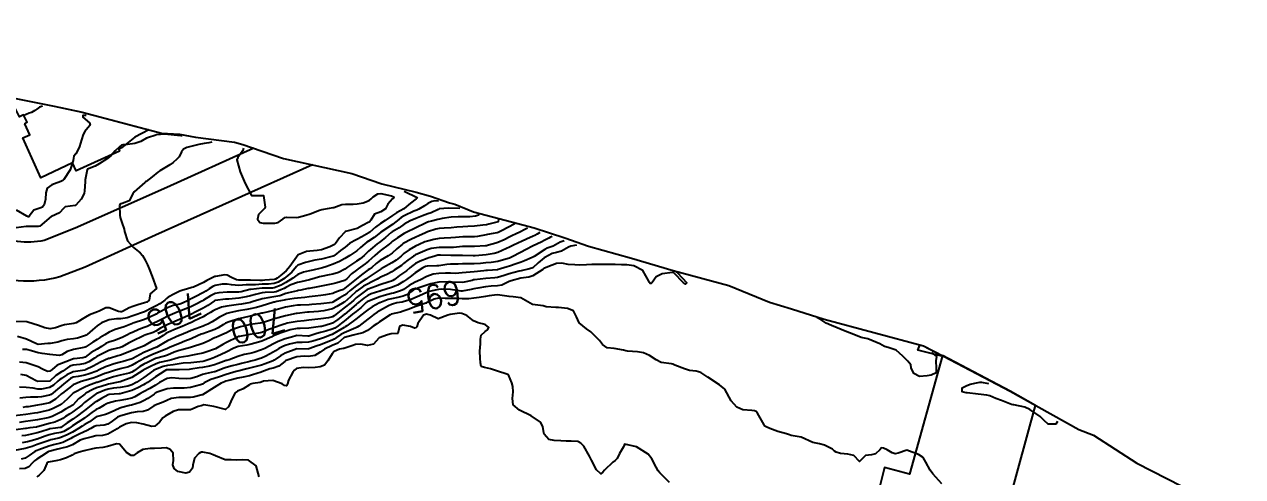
# Model space of a CAD drawing. Header units: metres. Extents: x 292545 to 299085, y 7450245 to 7463078.
# Drawn here: x 297695.1 to 297902.4, y 7452385 to 7452461.9 of the extents above; entities that cross this region are included whole.
import ezdxf
from ezdxf.enums import TextEntityAlignment as Align

# ---------------------------------------------------------------- set-up
doc = ezdxf.new("R2010")
doc.units = ezdxf.units.M
for name, color, linetype in [('Area', 45, 'Continuous'), ('Cotas', 45, 'Continuous'), ('Curvas de Nivel 1m', 11, 'Continuous'), ('Curvas de Nivel 5m', 15, 'Continuous'), ('Edificações', 30, 'Continuous'), ('Vias Primárias', 230, 'Continuous')]:
    doc.layers.add(name, color=color, linetype=linetype)
doc.styles.add('Style-STANDARD', font='STANDARD.shx')

msp = doc.modelspace()

# ---------------------------------------------------------------- linework, layer by layer
at = {"layer": 'Area'}
msp.add_polyline3d([(297684.18, 7452451.2, 717.3), (297700.11, 7452447.97, 717.06), (297704.92, 7452446.96, 718.63), (297718.61, 7452443.36, 708.35), (297719.45, 7452443.32, 708.3), (297721.49, 7452443.26, 709.17), (297724.21, 7452442.73, 707.75), (297730.84, 7452441.86, 707.18), (297732.22, 7452441.46, 707.08), (297733.72, 7452440.97, 706.98), (297739.17, 7452439.12, 714.2), (297750.81, 7452436.54, 706.57), (297755.92, 7452434.8, 707.63), (297761.74, 7452433.36, 704.63), (297764.16, 7452432.66, 707.99), (297767.41, 7452431.56, 702.63), (297768.34, 7452431.34, 702.95), (297771.52, 7452430.03, 705.36), (297777.95, 7452428.31, 699.51), (297781.84, 7452427.31, 703.49), (297787.06, 7452425.59, 699.15), (297791.06, 7452424.21, 698.49), (297798.37, 7452422.15, 694.61), (297805.48, 7452420.02, 694.82), (297814.97, 7452417.5, 694.78), (297821.87, 7452414.68, 694.75), (297825.62, 7452413.55, 694.78), (297831.18, 7452411.75, 694.9), (297848.06, 7452407.21, 695.13), (297851.48, 7452405.46, 695.07), (297862.81, 7452399.49, 704.07), (297874.52, 7452393.02, 694.77), (297877.01, 7452392.04, 694.71), (297884.38, 7452387.26, 694.64), (297902.38, 7452378.06, 695.97)], dxfattribs=at)
at = {"layer": 'Curvas de Nivel 1m', "flags": 128}
for points, elevation in [([(297698.14, 7452448), (297697.64, 7452447.82), (297697.17, 7452447.5), (297696.87, 7452447.26), (297696.26, 7452446.92), (297695.91, 7452446.78), (297694.84, 7452446.34)], 711), ([(297721.91, 7452442.95), (297721.86, 7452442.94), (297721.71, 7452442.96), (297718.93, 7452443.23), (297717.55, 7452443.12), (297717.27, 7452443.02), (297716.21, 7452442.68), (297715.86, 7452442.53), (297714.88, 7452442.01), (297713.85, 7452441.65), (297712.21, 7452441.43), (297711.85, 7452441.42), (297711.59, 7452441.34), (297711.24, 7452441.09), (297710.53, 7452440.39), (297709.82, 7452439.62), (297709.57, 7452439.36), (297709.22, 7452439.11), (297707.8, 7452438.19), (297707.14, 7452437.8), (297705.79, 7452437.26), (297705.74, 7452437.21), (297705.73, 7452437.15), (297705.43, 7452435.49), (297705.39, 7452435.15), (297705.32, 7452433.58), (297705.25, 7452433.15), (297704.72, 7452432.17), (297703.84, 7452431.17), (297703.78, 7452431.11), (297703.72, 7452431.08), (297702.03, 7452430.88), (297701.71, 7452430.61), (297701.07, 7452429.84), (297699.69, 7452429.25), (297699.67, 7452429.24), (297699.65, 7452429.22), (297697.68, 7452427.6), (297697.41, 7452427.51), (297695.68, 7452427.54), (297695.4, 7452427.55), (297693.67, 7452427.29)], 709), ([(297726.97, 7452441.87), (297726.43, 7452441.76), (297725.67, 7452441.64), (297724.74, 7452441.48), (297723.6, 7452441.19), (297722.69, 7452440.95), (297722.12, 7452440.68), (297721.83, 7452440.23), (297721.39, 7452439.4), (297721.01, 7452438.97), (297720.36, 7452438.43), (297719.8, 7452438.02), (297718.13, 7452437), (297717.93, 7452436.87), (297717.79, 7452436.77), (297716.83, 7452435.97), (297715.77, 7452435.19), (297715.68, 7452435.12), (297715.58, 7452435.03), (297713.75, 7452433.42), (297713.51, 7452433.06), (297712.88, 7452431.92), (297711.73, 7452431.45), (297711.45, 7452431.36), (297711.24, 7452431.08), (297711.31, 7452429.48), (297711.37, 7452429.08), (297711.68, 7452428.19), (297712.05, 7452427.08), (297712.1, 7452426.65), (297712.59, 7452425.07), (297713.64, 7452423.96), (297714.76, 7452423.04), (297715.15, 7452422.57), (297715.61, 7452421.83), (297716.03, 7452421.03), (297716.29, 7452420.32), (297716.81, 7452419.02), (297717.55, 7452417.01), (297716.5, 7452416.06), (297716.28, 7452415.02), (297715.89, 7452414.66), (297715.53, 7452414.53), (297714.36, 7452414.2), (297713.52, 7452413.94), (297712.88, 7452413.7), (297711.79, 7452413.08), (297711.59, 7452412.99), (297711.5, 7452412.99), (297711.11, 7452413.08), (297709.51, 7452413.68), (297708.91, 7452413.71), (297707.79, 7452413.13), (297707.5, 7452413.01), (297706.15, 7452412.49), (297705.49, 7452412.11), (297703.88, 7452411.17), (297703.48, 7452411.05), (297701.89, 7452410.79), (297701.48, 7452410.7), (297700.38, 7452410.3), (297699.47, 7452410.11), (297698.54, 7452410.3), (297697.48, 7452410.67), (297695.66, 7452411.27), (297695.48, 7452411.33), (297695.41, 7452411.34), (297693.48, 7452411.38)], 708), ([(297732.33, 7452440.84), (297732.22, 7452440.45), (297731.82, 7452439.88), (297731.38, 7452439.28), (297731.23, 7452438.85), (297731.79, 7452436.84), (297732.63, 7452434.83), (297733.74, 7452432.82), (297735.74, 7452432.79), (297736.03, 7452430.79), (297735.94, 7452430.57), (297735.72, 7452430.37), (297734.92, 7452429.58), (297734.75, 7452428.8), (297735.11, 7452428.22), (297735.69, 7452428.08), (297736.37, 7452428.1), (297737.69, 7452428.09), (297738.23, 7452428.23), (297739.05, 7452428.76), (297739.37, 7452429.08), (297739.7, 7452429.13), (297741.35, 7452429.07), (297741.7, 7452429.1), (297742.98, 7452429.43), (297743.71, 7452429.69), (297745.31, 7452430.28), (297745.71, 7452430.4), (297746.98, 7452430.66), (297747.61, 7452430.76), (297747.71, 7452430.78), (297749.11, 7452431.25), (297749.72, 7452431.31), (297751, 7452431.33), (297751.72, 7452431.39), (297752.74, 7452431.57), (297753.73, 7452431.97), (297754.08, 7452432.23), (297754.44, 7452432.57), (297755.22, 7452433.1), (297755.75, 7452433.15), (297757.54, 7452432.73), (297758.01, 7452432.53), (297757.9, 7452432.37), (297757.74, 7452432.26), (297756.93, 7452431.33), (297756.53, 7452430.55), (297755.71, 7452430.04), (297754.64, 7452429.64), (297754.03, 7452428.58), (297753.88, 7452428.39), (297753.69, 7452428.27), (297752.58, 7452427.7), (297751.68, 7452427.18), (297749.71, 7452426.66), (297749.67, 7452426.66), (297749.65, 7452426.65), (297749.63, 7452426.63), (297748.72, 7452425.58), (297747.99, 7452424.65), (297747.82, 7452424.47), (297747.64, 7452424.35), (297747.07, 7452424.09), (297745.63, 7452423.57), (297744.88, 7452423.44), (297743.63, 7452423.36), (297743.08, 7452423.26), (297741.66, 7452422.72), (297741.64, 7452422.71), (297740.27, 7452420.74), (297739.96, 7452420.38), (297739.59, 7452420.01), (297738.93, 7452419.4), (297738.11, 7452418.76), (297737.78, 7452418.56), (297737.57, 7452418.5), (297735.97, 7452418.39), (297735.57, 7452418.37), (297735.13, 7452418.36), (297733.57, 7452418.39), (297731.99, 7452418.41), (297731.57, 7452418.4), (297731.18, 7452418.45), (297730.33, 7452418.86), (297729.58, 7452419.23), (297729.16, 7452419.3), (297727.58, 7452419.04), (297727.46, 7452419), (297727.25, 7452418.89), (297726.14, 7452418.33), (297725.56, 7452418.01), (297723.83, 7452417.21), (297723.55, 7452417.14), (297723.38, 7452417.12), (297722.85, 7452416.95), (297721.85, 7452416.66), (297721.55, 7452416.53), (297720.62, 7452416.05), (297719.54, 7452415.51), (297719.26, 7452415.27), (297718.97, 7452415), (297718.13, 7452414.4), (297717.52, 7452414.05), (297716.83, 7452413.7), (297715.5, 7452413.03), (297713.5, 7452412.32), (297712.55, 7452412.02), (297711.49, 7452411.82), (297710.76, 7452411.81), (297709.49, 7452411.67), (297708.21, 7452411.12), (297707.48, 7452410.61), (297706.68, 7452409.93), (297705.73, 7452409.15), (297705.57, 7452409.04), (297705.46, 7452408.98), (297704.1, 7452408.52), (297703.45, 7452408.41), (297702.35, 7452408.29), (297701.45, 7452408.06), (297700.78, 7452407.87), (297699.44, 7452407.63), (297699.06, 7452407.6), (297697.44, 7452407.47), (297697.13, 7452407.57), (297695.45, 7452408.38), (297693.92, 7452408.82)], 707), ([(297759.71, 7452433.52), (297761.92, 7452432.48), (297761.88, 7452432.34), (297761.74, 7452432.24), (297760.75, 7452431.48), (297759.71, 7452430.57), (297759.68, 7452430.54), (297759.62, 7452430.51), (297758.37, 7452429.86), (297757.7, 7452429.42), (297756.44, 7452428.55), (297755.69, 7452428.06), (297754.82, 7452427.43), (297753.85, 7452426.58), (297753.75, 7452426.5), (297753.67, 7452426.44), (297752.5, 7452425.75), (297751.65, 7452425.31), (297751.17, 7452425.09), (297750.41, 7452424.62), (297749.64, 7452424.04), (297748.84, 7452423.42), (297747.9, 7452422.65), (297747.74, 7452422.53), (297747.62, 7452422.48), (297747.37, 7452422.4), (297745.62, 7452421.96), (297744.52, 7452421.79), (297743.61, 7452421.6), (297742.92, 7452421.4), (297741.61, 7452420.93), (297741.37, 7452420.72), (297740.56, 7452419.77), (297739.58, 7452418.91), (297739.49, 7452418.84), (297739.38, 7452418.75), (297738.25, 7452418.07), (297737.56, 7452417.83), (297736.61, 7452417.74), (297735.56, 7452417.7), (297734.38, 7452417.63), (297733.56, 7452417.61), (297732.8, 7452417.59), (297731.56, 7452417.48), (297730.29, 7452417.59), (297729.56, 7452417.73), (297728.7, 7452417.74), (297727.56, 7452417.5), (297727.14, 7452417.31), (297726.54, 7452416.9), (297725.94, 7452416.52), (297725.55, 7452416.29), (297724.15, 7452415.54), (297723.54, 7452415.28), (297723.3, 7452415.17), (297722.92, 7452414.95), (297722, 7452414.49), (297721.52, 7452414.34), (297720.41, 7452414.09), (297719.51, 7452413.77), (297719.01, 7452413.49), (297718.18, 7452413), (297717.75, 7452412.76), (297717.5, 7452412.63), (297716.4, 7452412.11), (297715.49, 7452411.73), (297713.56, 7452411.06), (297713.5, 7452411.04), (297713.48, 7452411.03), (297712.07, 7452410.48), (297711.47, 7452410.28), (297710.53, 7452410.03), (297709.47, 7452409.55), (297708.77, 7452409.11), (297707.96, 7452408.62), (297707.45, 7452408.31), (297706.73, 7452407.85), (297705.69, 7452407.15), (297705.54, 7452407.04), (297705.43, 7452406.99), (297705.2, 7452406.93), (297703.43, 7452406.63), (297702.35, 7452406.26), (297701.42, 7452405.72), (297701.01, 7452405.61), (297699.42, 7452405.75), (297698.11, 7452405.93), (297697.42, 7452406.06), (297696.29, 7452406.39), (297695.43, 7452406.59), (297694.75, 7452406.6)], 706), ([(297769.16, 7452430.58), (297767.22, 7452430.66), (297765.65, 7452430.51), (297765.47, 7452430.44), (297764.29, 7452429.88), (297763.7, 7452429.67), (297762.82, 7452429.35), (297761.7, 7452428.91), (297760.71, 7452428.49), (297759.69, 7452427.9), (297758.87, 7452427.33), (297757.67, 7452426.64), (297757.51, 7452426.53), (297756.54, 7452425.67), (297755.65, 7452424.96), (297755.42, 7452424.79), (297755.1, 7452424.57), (297754.29, 7452423.92), (297753.63, 7452423.31), (297753.26, 7452422.95), (297752.87, 7452422.59), (297752.19, 7452422.02), (297751.61, 7452421.61), (297750.06, 7452420.62), (297749.8, 7452420.43), (297749.6, 7452420.27), (297748.5, 7452419.73), (297747.58, 7452419.44), (297746.96, 7452419.28), (297745.58, 7452419), (297745.31, 7452418.95), (297744.38, 7452418.69), (297743.75, 7452418.52), (297743.57, 7452418.47), (297742.14, 7452418.14), (297741.57, 7452417.99), (297740.42, 7452417.59), (297739.56, 7452417.14), (297739.29, 7452417.01), (297738.73, 7452416.76), (297737.91, 7452416.4), (297737.55, 7452416.34), (297736.02, 7452416.31), (297735.54, 7452416.25), (297734.38, 7452415.97), (297733.54, 7452415.74), (297732.8, 7452415.56), (297731.54, 7452415.35), (297729.84, 7452415.17), (297729.54, 7452415.15), (297729.27, 7452415.14), (297727.53, 7452414.94), (297727.49, 7452414.93), (297727.44, 7452414.89), (297726.31, 7452414.11), (297725.51, 7452413.64), (297725.04, 7452413.39), (297724.15, 7452412.93), (297723.5, 7452412.61), (297722.35, 7452412.09), (297721.49, 7452411.72), (297719.77, 7452410.99), (297719.57, 7452410.9), (297719.48, 7452410.86), (297718.26, 7452410.21), (297717.46, 7452409.72), (297716.99, 7452409.48), (297715.58, 7452409.03), (297715.49, 7452409), (297715.45, 7452408.98), (297715.36, 7452408.94), (297713.44, 7452408.03), (297712.8, 7452407.7), (297711.72, 7452407.08), (297711.53, 7452406.98), (297711.43, 7452406.94), (297709.94, 7452406.59), (297709.43, 7452406.41), (297708.07, 7452405.77), (297707.42, 7452405.44), (297707.23, 7452405.32), (297706.99, 7452405.13), (297706.06, 7452404.48), (297705.4, 7452404.21), (297704.49, 7452404.07), (297703.39, 7452403.96), (297702.82, 7452403.75), (297702, 7452403.19), (297701.64, 7452402.94), (297701.38, 7452402.79), (297700.4, 7452402.18), (297699.38, 7452401.22), (297697.36, 7452401.19), (297697.08, 7452401.25), (297695.37, 7452402.16), (297694.47, 7452402.38)], 704), ([(297772.49, 7452429.66), (297772.36, 7452429.47), (297771.84, 7452429.29), (297770.89, 7452429.19), (297769.7, 7452429.19), (297768.9, 7452429.2), (297767.7, 7452429.11), (297766.16, 7452428.89), (297765.7, 7452428.78), (297765.43, 7452428.71), (297764.36, 7452428.45), (297763.82, 7452428.33), (297763.69, 7452428.28), (297763.34, 7452428.12), (297761.68, 7452427.3), (297760.06, 7452426.51), (297759.8, 7452426.38), (297759.67, 7452426.31), (297758.57, 7452425.61), (297757.65, 7452424.95), (297757.41, 7452424.77), (297757.13, 7452424.54), (297755.63, 7452423.4), (297755.17, 7452423.02), (297754.69, 7452422.57), (297754.13, 7452422.06), (297753.61, 7452421.62), (297753.04, 7452421.16), (297752.28, 7452420.59), (297751.89, 7452420.31), (297751.6, 7452420.11), (297750.75, 7452419.45), (297749.96, 7452418.62), (297749.57, 7452418.36), (297748.24, 7452417.97), (297747.56, 7452417.8), (297746.45, 7452417.56), (297745.56, 7452417.38), (297744.99, 7452417.26), (297743.56, 7452417.01), (297743.3, 7452416.96), (297742.1, 7452416.71), (297741.64, 7452416.63), (297741.55, 7452416.61), (297740.03, 7452416.26), (297739.54, 7452416.11), (297738.55, 7452415.75), (297737.53, 7452415.54), (297736.84, 7452415.47), (297735.53, 7452415.2), (297735.22, 7452415.11), (297734.2, 7452414.81), (297733.69, 7452414.66), (297733.53, 7452414.62), (297732.02, 7452414.34), (297731.52, 7452414.26), (297730.29, 7452414.09), (297729.52, 7452413.98), (297728.61, 7452413.79), (297727.51, 7452413.35), (297727.22, 7452413.18), (297726.73, 7452412.9), (297725.97, 7452412.43), (297725.5, 7452412.17), (297724.02, 7452411.47), (297723.49, 7452411.2), (297723.31, 7452411.12), (297722.93, 7452410.95), (297721.92, 7452410.51), (297721.47, 7452410.32), (297720.51, 7452409.93), (297719.46, 7452409.47), (297719.15, 7452409.3), (297718.67, 7452409), (297717.93, 7452408.53), (297717.45, 7452408.29), (297716.57, 7452407.89), (297715.43, 7452407.21), (297715.06, 7452407.04), (297713.43, 7452406.45), (297712.46, 7452406.03), (297711.42, 7452405.66), (297710.98, 7452405.52), (297709.57, 7452405.1), (297709.45, 7452405.06), (297709.41, 7452405.05), (297708.05, 7452404.47), (297707.4, 7452404.12), (297706.77, 7452403.76), (297705.48, 7452403.15), (297705.41, 7452403.12), (297705.38, 7452403.11), (297705.34, 7452403.11), (297703.38, 7452402.8), (297702.28, 7452402.29), (297701.37, 7452401.69), (297701.08, 7452401.49), (297700.76, 7452401.21), (297700.03, 7452400.54), (297699.35, 7452400.15), (297697.96, 7452399.85), (297697.35, 7452399.88), (297696.58, 7452400.03), (297695.35, 7452400.16), (297694.25, 7452400.19)], 703), ([(297775.76, 7452428.8), (297775.69, 7452428.32), (297774.11, 7452427.92), (297773.69, 7452427.83), (297773.07, 7452427.73), (297771.69, 7452427.59), (297770.53, 7452427.54), (297769.68, 7452427.5), (297768.68, 7452427.4), (297767.68, 7452427.32), (297766.53, 7452427.27), (297765.68, 7452427.18), (297765.07, 7452427.05), (297763.67, 7452426.61), (297763.32, 7452426.47), (297762.2, 7452425.94), (297761.66, 7452425.71), (297760.83, 7452425.32), (297759.65, 7452424.67), (297759.55, 7452424.61), (297759.41, 7452424.51), (297758.43, 7452423.73), (297757.63, 7452423.01), (297756.98, 7452422.54), (297755.61, 7452421.73), (297754.95, 7452421.22), (297754.18, 7452420.57), (297753.85, 7452420.33), (297753.6, 7452420.15), (297752.67, 7452419.5), (297751.57, 7452418.62), (297749.56, 7452416.96), (297749.35, 7452416.84), (297748.83, 7452416.64), (297747.92, 7452416.28), (297747.55, 7452416.15), (297746.29, 7452415.92), (297745.54, 7452415.81), (297744.55, 7452415.67), (297743.54, 7452415.55), (297742.77, 7452415.47), (297741.53, 7452415.36), (297740.97, 7452415.29), (297739.53, 7452415.06), (297739.27, 7452415.01), (297738.04, 7452414.76), (297737.62, 7452414.67), (297737.52, 7452414.64), (297737.34, 7452414.59), (297735.52, 7452414.02), (297734.57, 7452413.75), (297733.51, 7452413.54), (297732.91, 7452413.42), (297731.51, 7452413.16), (297731.24, 7452413.11), (297729.99, 7452412.86), (297729.5, 7452412.71), (297728.27, 7452412.11), (297727.49, 7452411.62), (297727.05, 7452411.33), (297726.27, 7452410.9), (297725.73, 7452410.66), (297725.48, 7452410.57), (297724.26, 7452410.14), (297723.47, 7452409.82), (297722.85, 7452409.56), (297721.45, 7452408.99), (297721.43, 7452408.98), (297721.39, 7452408.96), (297719.44, 7452408.07), (297718.74, 7452407.69), (297717.6, 7452407.01), (297717.49, 7452406.96), (297717.43, 7452406.93), (297716.06, 7452406.39), (297715.42, 7452406.08), (297713.52, 7452405.06), (297713.45, 7452405.02), (297713.41, 7452405), (297711.9, 7452404.58), (297711.4, 7452404.44), (297710.33, 7452404.16), (297709.39, 7452403.85), (297708.87, 7452403.63), (297707.82, 7452403.12), (297707.38, 7452402.93), (297706.08, 7452402.44), (297705.37, 7452402.23), (297704.24, 7452402.04), (297703.37, 7452401.88), (297702.9, 7452401.66), (297702.28, 7452401.19), (297701.79, 7452400.76), (297701.35, 7452400.38), (297700.72, 7452399.84), (297699.94, 7452399.21), (297699.61, 7452398.95), (297699.34, 7452398.83), (297697.99, 7452398.58), (297697.33, 7452398.52), (297696.11, 7452398.48), (297695.33, 7452398.43), (297694.32, 7452398.3)], 702), ([(297778.55, 7452427.99), (297778.43, 7452427.91), (297778.18, 7452427.79), (297777.69, 7452427.54), (297776.04, 7452426.68), (297775.67, 7452426.5), (297775.54, 7452426.46), (297774.86, 7452426.33), (297773.87, 7452426.14), (297773.67, 7452426.1), (297772.19, 7452425.83), (297771.66, 7452425.78), (297770.28, 7452425.77), (297769.66, 7452425.76), (297768.41, 7452425.65), (297767.66, 7452425.59), (297766.52, 7452425.57), (297765.66, 7452425.51), (297764.77, 7452425.34), (297763.65, 7452425.05), (297763.22, 7452424.9), (297762.24, 7452424.48), (297761.64, 7452424.21), (297760.56, 7452423.58), (297759.63, 7452422.91), (297759.41, 7452422.73), (297759.17, 7452422.51), (297758.32, 7452421.82), (297757.61, 7452421.37), (297756.16, 7452420.55), (297755.8, 7452420.35), (297755.6, 7452420.23), (297754.6, 7452419.55), (297753.58, 7452418.86), (297753.41, 7452418.75), (297753.17, 7452418.58), (297752.19, 7452417.97), (297751.56, 7452417.52), (297750.51, 7452416.62), (297750, 7452416.16), (297749.54, 7452415.84), (297748.76, 7452415.41), (297747.55, 7452414.65), (297747.54, 7452414.63), (297747.52, 7452414.63), (297747.49, 7452414.62), (297745.52, 7452414.38), (297743.97, 7452414.25), (297743.52, 7452414.23), (297742.06, 7452414.17), (297741.52, 7452414.12), (297740.8, 7452414.01), (297739.51, 7452413.78), (297738.69, 7452413.58), (297737.51, 7452413.25), (297735.58, 7452412.8), (297735.5, 7452412.78), (297733.92, 7452412.39), (297733.5, 7452412.3), (297732.31, 7452412.02), (297731.49, 7452411.8), (297729.94, 7452411.32), (297729.49, 7452411.17), (297729.28, 7452411.07), (297728.98, 7452410.87), (297728.06, 7452410.3), (297727.47, 7452410.03), (297726.66, 7452409.71), (297725.46, 7452409.29), (297725.18, 7452409.19), (297724.54, 7452408.92), (297723.45, 7452408.43), (297722.39, 7452408), (297721.44, 7452407.64), (297719.85, 7452406.98), (297719.43, 7452406.79), (297718.18, 7452406.25), (297717.42, 7452405.98), (297716.73, 7452405.71), (297715.41, 7452405.07), (297715.34, 7452405.03), (297714.11, 7452404.34), (297713.4, 7452403.92), (297712.78, 7452403.68), (297711.39, 7452403.33), (297711.19, 7452403.28), (297710.57, 7452403.09), (297709.38, 7452402.72), (297708.77, 7452402.5), (297707.37, 7452401.94), (297706.77, 7452401.73), (297705.36, 7452401.32), (297704.71, 7452401.16), (297703.36, 7452400.6), (297702.55, 7452399.99), (297701.58, 7452399.2), (297701.45, 7452399.09), (297701.34, 7452398.98), (297700.38, 7452398.15), (297699.32, 7452397.53), (297699.09, 7452397.45), (297697.99, 7452397.24), (297697.31, 7452397.12), (297695.7, 7452396.88), (297695.31, 7452396.83), (297694.78, 7452396.75)], 701), ([(297784.86, 7452425.81), (297784.62, 7452425.73), (297784.31, 7452425.57), (297783.66, 7452425.21), (297783, 7452424.88), (297781.64, 7452424.25), (297780.34, 7452423.55), (297779.63, 7452423.18), (297777.98, 7452422.29), (297777.74, 7452422.18), (297777.62, 7452422.14), (297776.2, 7452421.73), (297775.61, 7452421.58), (297774.53, 7452421.41), (297773.61, 7452421.33), (297772.7, 7452421.26), (297771.61, 7452421.19), (297770.81, 7452421.17), (297769.6, 7452421.16), (297768.87, 7452421.14), (297767.6, 7452421.1), (297766.95, 7452421.07), (297765.6, 7452420.84), (297765.24, 7452420.81), (297763.6, 7452420.79), (297763.34, 7452420.72), (297762.87, 7452420.47), (297761.58, 7452419.62), (297760.94, 7452419.14), (297760.08, 7452418.5), (297759.78, 7452418.3), (297759.57, 7452418.16), (297758.54, 7452417.55), (297757.56, 7452417.14), (297755.7, 7452416.56), (297755.59, 7452416.52), (297755.55, 7452416.52), (297754.07, 7452416.05), (297753.54, 7452415.81), (297752.81, 7452415.31), (297751.91, 7452414.6), (297751.7, 7452414.42), (297751.52, 7452414.27), (297749.58, 7452412.63), (297749.5, 7452412.57), (297748.42, 7452411.72), (297747.49, 7452411.1), (297746.28, 7452410.67), (297745.63, 7452410.53), (297745.48, 7452410.5), (297743.89, 7452410.29), (297743.48, 7452410.24), (297741.99, 7452410.2), (297741.47, 7452410.17), (297740.28, 7452409.93), (297739.47, 7452409.69), (297738.77, 7452409.45), (297737.46, 7452408.92), (297737.36, 7452408.87), (297737.16, 7452408.77), (297735.45, 7452408.04), (297734.5, 7452407.75), (297733.44, 7452407.43), (297732.94, 7452407.33), (297731.44, 7452407.11), (297730.73, 7452406.85), (297729.43, 7452406.18), (297728.55, 7452405.75), (297727.42, 7452405.24), (297727.16, 7452405.14), (297726.51, 7452404.9), (297725.68, 7452404.63), (297725.41, 7452404.58), (297723.93, 7452404.41), (297723.4, 7452404.36), (297722.09, 7452404.26), (297721.4, 7452404.17), (297720.39, 7452403.98), (297719.4, 7452403.87), (297718.67, 7452403.72), (297717.39, 7452403.19), (297717.27, 7452403.13), (297717.06, 7452403.01), (297715.37, 7452401.85), (297714.21, 7452401.05), (297713.36, 7452400.59), (297712.66, 7452400.37), (297711.35, 7452400.14), (297710.26, 7452400.01), (297709.35, 7452399.85), (297708.78, 7452399.68), (297707.4, 7452399.13), (297707.36, 7452399.11), (297707.34, 7452399.1), (297706.2, 7452398.28), (297705.32, 7452397.6), (297705.08, 7452397.39), (297704.82, 7452397.16), (297703.3, 7452395.99), (297702.82, 7452395.67), (297702.07, 7452395.19), (297701.61, 7452394.88), (297701.29, 7452394.68), (297700.24, 7452394.25), (297699.28, 7452393.99), (297697.52, 7452393.49), (297697.27, 7452393.43), (297697.12, 7452393.41), (297695.98, 7452393.26), (297695.36, 7452393.18), (297695.27, 7452393.17), (297693.61, 7452392.96)], 698), ([(297782.76, 7452426.53), (297782.34, 7452426.24), (297781.92, 7452426), (297781.67, 7452425.88), (297780.53, 7452425.39), (297779.65, 7452424.98), (297779.17, 7452424.75), (297778.2, 7452424.28), (297777.64, 7452424.01), (297777.11, 7452423.77), (297775.63, 7452423.12), (297775.02, 7452422.93), (297773.63, 7452422.71), (297771.8, 7452422.54), (297771.62, 7452422.53), (297771.46, 7452422.53), (297769.63, 7452422.62), (297769.4, 7452422.61), (297767.62, 7452422.61), (297765.87, 7452422.68), (297765.63, 7452422.68), (297765.42, 7452422.65), (297764.76, 7452422.45), (297763.9, 7452422.18), (297763.62, 7452422.1), (297762.44, 7452421.65), (297761.6, 7452421.22), (297761.17, 7452420.92), (297760.67, 7452420.5), (297760.09, 7452420.01), (297759.59, 7452419.64), (297758.92, 7452419.18), (297758.07, 7452418.53), (297757.77, 7452418.33), (297757.57, 7452418.24), (297757.15, 7452418.12), (297755.56, 7452417.6), (297754.81, 7452417.31), (297753.56, 7452416.85), (297753.37, 7452416.76), (297753.11, 7452416.58), (297752.22, 7452415.92), (297751.53, 7452415.38), (297751.12, 7452415.02), (297750.66, 7452414.61), (297749.51, 7452413.68), (297748.91, 7452413.24), (297748.14, 7452412.64), (297747.79, 7452412.36), (297747.5, 7452412.18), (297746.82, 7452411.98), (297745.49, 7452411.8), (297744.49, 7452411.7), (297743.49, 7452411.58), (297742.69, 7452411.51), (297741.49, 7452411.39), (297739.81, 7452411.07), (297739.49, 7452411), (297739.3, 7452410.94), (297738.77, 7452410.76), (297737.82, 7452410.42), (297737.48, 7452410.3), (297736.37, 7452409.89), (297735.46, 7452409.52), (297734.9, 7452409.37), (297733.46, 7452409.16), (297733.17, 7452409.11), (297731.7, 7452408.84), (297731.5, 7452408.8), (297731.45, 7452408.79), (297731.34, 7452408.73), (297729.44, 7452407.78), (297728.84, 7452407.47), (297727.87, 7452406.89), (297727.59, 7452406.73), (297727.43, 7452406.67), (297726.11, 7452406.21), (297725.42, 7452406), (297724.23, 7452405.74), (297723.42, 7452405.56), (297722.9, 7452405.46), (297721.42, 7452405.24), (297720.49, 7452404.97), (297719.68, 7452404.72), (297719.41, 7452404.66), (297718.04, 7452404.37), (297717.4, 7452404.13), (297716.65, 7452403.77), (297715.38, 7452403.12), (297715.32, 7452403.09), (297715.24, 7452403.03), (297713.37, 7452401.84), (297711.38, 7452401.09), (297711.31, 7452401.08), (297709.36, 7452400.7), (297708.14, 7452400.34), (297707.35, 7452400.06), (297706.7, 7452399.79), (297705.54, 7452399.15), (297705.42, 7452399.07), (297705.34, 7452399.01), (297704.3, 7452398.2), (297703.38, 7452397.18), (297703.31, 7452397.12), (297702.07, 7452396.43), (297701.3, 7452395.97), (297700.81, 7452395.7), (297699.78, 7452395.22), (297699.44, 7452395.07), (297699.29, 7452395.03), (297699.04, 7452394.97), (297697.29, 7452394.63), (297696.09, 7452394.45), (297695.28, 7452394.35), (297694.21, 7452394.21)], 699), ([(297786.94, 7452425.09), (297786.27, 7452424.88), (297785.45, 7452424.4), (297785.06, 7452424.21), (297784.04, 7452423.82), (297783.64, 7452423.62), (297781.83, 7452422.45), (297781.62, 7452422.33), (297781.57, 7452422.3), (297781.47, 7452422.25), (297780.18, 7452421.7), (297779.61, 7452421.47), (297778.74, 7452421.15), (297777.6, 7452420.79), (297777.23, 7452420.68), (297776.08, 7452420.32), (297775.71, 7452420.2), (297775.59, 7452420.18), (297773.87, 7452420.05), (297773.59, 7452420.03), (297773.24, 7452419.99), (297771.59, 7452419.83), (297770.25, 7452419.72), (297769.59, 7452419.65), (297768.43, 7452419.56), (297767.58, 7452419.57), (297766.73, 7452419.57), (297765.58, 7452419.52), (297764.63, 7452419.4), (297763.58, 7452419), (297762.49, 7452418.48), (297761.57, 7452418.07), (297760.56, 7452417.51), (297759.56, 7452416.8), (297759.37, 7452416.7), (297758.93, 7452416.52), (297757.88, 7452416.19), (297757.55, 7452416.11), (297756.3, 7452415.8), (297755.54, 7452415.55), (297754.81, 7452415.29), (297753.53, 7452414.79), (297753.39, 7452414.71), (297753.25, 7452414.58), (297752.36, 7452413.75), (297751.51, 7452413.08), (297750.9, 7452412.61), (297749.49, 7452411.45), (297749.03, 7452411.09), (297748.46, 7452410.64), (297747.88, 7452410.25), (297747.47, 7452410.05), (297746.39, 7452409.74), (297745.47, 7452409.49), (297744.83, 7452409.32), (297743.46, 7452408.89), (297743.29, 7452408.87), (297741.46, 7452408.96), (297741.24, 7452408.94), (297740.51, 7452408.73), (297739.45, 7452408.42), (297738.24, 7452407.97), (297737.44, 7452407.57), (297735.97, 7452406.79), (297735.43, 7452406.55), (297734.13, 7452406.1), (297733.42, 7452405.94), (297732.49, 7452405.76), (297731.42, 7452405.43), (297729.91, 7452404.86), (297729.52, 7452404.76), (297729.41, 7452404.72), (297728.06, 7452404.23), (297727.4, 7452403.99), (297726.55, 7452403.75), (297725.39, 7452403.56), (297724.83, 7452403.48), (297723.39, 7452403.24), (297723.11, 7452403.22), (297721.39, 7452403.15), (297721.21, 7452403.14), (297719.39, 7452403.14), (297719.25, 7452403.12), (297718.99, 7452402.99), (297717.37, 7452401.94), (297716.04, 7452401.02), (297715.63, 7452400.76), (297715.36, 7452400.6), (297714.37, 7452400.07), (297713.35, 7452399.61), (297711.36, 7452399.09), (297711.2, 7452399.08), (297709.49, 7452398.96), (297709.34, 7452398.92), (297708.19, 7452398.26), (297707.32, 7452397.77), (297706.94, 7452397.52), (297706.46, 7452397.14), (297705.82, 7452396.63), (297705.3, 7452396.24), (297703.87, 7452395.17), (297703.53, 7452394.94), (297703.29, 7452394.78), (297702.33, 7452394.14), (297701.27, 7452393.36), (297701.17, 7452393.31), (297700.36, 7452393.21), (297699.39, 7452393.1), (297699.27, 7452393.08), (297697.89, 7452392.61), (297697.26, 7452392.43), (297696.29, 7452392.23), (297695.25, 7452392), (297694.63, 7452391.9)], 697), ([(297789.02, 7452424.37), (297788.07, 7452424.17), (297787.64, 7452423.99), (297786.48, 7452423.35), (297785.63, 7452423.13), (297784.91, 7452422.92), (297783.62, 7452422.27), (297783.55, 7452422.22), (297782.52, 7452421.32), (297781.6, 7452420.52), (297781.42, 7452420.42), (297780.81, 7452420.26), (297779.81, 7452420.05), (297779.59, 7452420), (297779.24, 7452419.92), (297777.58, 7452419.48), (297776.69, 7452419.2), (297775.58, 7452418.88), (297775.1, 7452418.8), (297773.58, 7452418.68), (297771.65, 7452418.45), (297771.57, 7452418.44), (297771.51, 7452418.43), (297771.25, 7452418.37), (297769.9, 7452418.06), (297769.57, 7452418.02), (297767.89, 7452418.08), (297767.57, 7452418.11), (297767.28, 7452418.13), (297765.57, 7452418.05), (297764.26, 7452417.76), (297763.56, 7452417.54), (297762.2, 7452417.12), (297761.56, 7452416.88), (297761.3, 7452416.75), (297760.96, 7452416.5), (297760.12, 7452415.93), (297759.54, 7452415.7), (297758.6, 7452415.46), (297757.53, 7452415.25), (297756.97, 7452415.1), (297755.58, 7452414.56), (297755.52, 7452414.53), (297754.23, 7452413.85), (297753.51, 7452413.36), (297753.08, 7452413.01), (297752.54, 7452412.59), (297751.49, 7452411.79), (297749.96, 7452410.63), (297749.66, 7452410.45), (297749.48, 7452410.36), (297748.41, 7452409.7), (297747.46, 7452409.17), (297747.1, 7452409.02), (297746.14, 7452408.67), (297745.45, 7452408.42), (297744.14, 7452408), (297743.44, 7452407.85), (297742.34, 7452407.82), (297741.44, 7452407.77), (297740.21, 7452407.5), (297739.44, 7452407.29), (297739.05, 7452407.14), (297738.37, 7452406.76), (297737.79, 7452406.4), (297737.43, 7452406.18), (297736.13, 7452405.5), (297735.42, 7452405.15), (297735.17, 7452405.05), (297734.36, 7452404.81), (297733.62, 7452404.61), (297733.41, 7452404.56), (297732.03, 7452404.21), (297731.4, 7452404.06), (297730.43, 7452403.82), (297729.39, 7452403.54), (297728.89, 7452403.37), (297727.66, 7452402.89), (297727.46, 7452402.81), (297727.38, 7452402.79), (297725.81, 7452402.48), (297725.38, 7452402.34), (297724.39, 7452401.94), (297723.37, 7452401.66), (297722.71, 7452401.6), (297721.37, 7452401.67), (297720.16, 7452401.77), (297719.37, 7452401.65), (297718.05, 7452401), (297717.36, 7452400.56), (297716.41, 7452399.96), (297715.35, 7452399.38), (297714.74, 7452399.04), (297713.86, 7452398.53), (297713.33, 7452398.34), (297712.29, 7452398.11), (297711.33, 7452397.93), (297710.6, 7452397.81), (297709.32, 7452397.48), (297709.06, 7452397.37), (297708.62, 7452397.12), (297707.79, 7452396.64), (297707.31, 7452396.38), (297706.55, 7452395.88), (297705.59, 7452395.15), (297705.41, 7452395.03), (297705.29, 7452394.95), (297704.21, 7452394.24), (297703.27, 7452393.61), (297703.02, 7452393.43), (297702.65, 7452393.19), (297701.78, 7452392.68), (297701.26, 7452392.5), (297700.17, 7452392.3), (297699.26, 7452392.09), (297698.6, 7452391.88), (297697.24, 7452391.36), (297697.16, 7452391.34), (297696.83, 7452391.25), (297695.59, 7452390.92), (297695.24, 7452390.83), (297694.69, 7452390.73)], 696), ([(297851.17, 7452383.73), (297849.65, 7452385.44), (297849.19, 7452386.07), (297848.5, 7452387.45), (297848.01, 7452388.24), (297847.23, 7452388.76), (297845.23, 7452389.49), (297843.76, 7452388.97), (297843.23, 7452388.86), (297842.73, 7452389.02), (297841.87, 7452389.53), (297841.24, 7452389.85), (297840.9, 7452389.88), (297840.65, 7452389.55), (297839.93, 7452388.84), (297839.22, 7452388.68), (297838.22, 7452388.57), (297837.21, 7452387.58), (297836.2, 7452388.57), (297835.22, 7452388.81), (297833.95, 7452388.9), (297833.23, 7452389.12), (297832.93, 7452389.34), (297832.57, 7452389.64), (297831.24, 7452390.35), (297830.36, 7452390.56), (297829.25, 7452390.78), (297827.26, 7452391.7), (297825.54, 7452392), (297825.27, 7452392.08), (297824.74, 7452392.27), (297823.27, 7452392.68), (297821.9, 7452393.14), (297821.28, 7452393.43), (297821.09, 7452393.58), (297820.96, 7452393.77), (297820.48, 7452394.6), (297819.85, 7452395.79), (297819.58, 7452396.06), (297819.32, 7452396.2), (297818.88, 7452396.24), (297817.32, 7452396.35), (297816.31, 7452396.82), (297815.33, 7452397.85), (297814.24, 7452399.86), (297813.36, 7452400.61), (297811.38, 7452401.89), (297810.2, 7452402.72), (297809.39, 7452402.93), (297808.27, 7452403.05), (297807.4, 7452403.34), (297805.76, 7452403.96), (297805.41, 7452404.1), (297805.2, 7452404.17), (297803.41, 7452404.39), (297802.58, 7452404.83), (297801.43, 7452405.6), (297800.43, 7452406.02), (297799.43, 7452406.2), (297797.7, 7452406.32), (297797.44, 7452406.36), (297797.02, 7452406.48), (297795.44, 7452406.79), (297794.24, 7452406.9), (297793.45, 7452407.45), (297792.96, 7452408.11), (297791.47, 7452409.63), (297790.75, 7452410.14), (297789.49, 7452411.14), (297789, 7452412.16), (297788.52, 7452413.17), (297787.52, 7452413.58), (297785.97, 7452413.74), (297785.52, 7452413.77), (297783.86, 7452413.88), (297783.52, 7452414), (297783.34, 7452414.04), (297781.52, 7452414.25), (297779.54, 7452415.42), (297778.26, 7452415.57), (297777.54, 7452415.62), (297775.99, 7452415.87), (297775.55, 7452415.88), (297774.15, 7452415.73), (297773.54, 7452415.63), (297772.44, 7452415.46), (297771.54, 7452415.33), (297770.69, 7452415.23), (297769.54, 7452415.22), (297768.64, 7452415.29), (297767.54, 7452415.3), (297766.66, 7452415.3), (297765.54, 7452415.31), (297764.83, 7452415.16), (297763.52, 7452414.52), (297763.49, 7452414.5), (297763.36, 7452414.46), (297761.52, 7452413.85), (297760.53, 7452413.48), (297759.51, 7452413.1), (297759.05, 7452412.97), (297757.5, 7452412.6), (297757.33, 7452412.53), (297755.49, 7452411.31), (297755.05, 7452411), (297754.45, 7452410.57), (297753.89, 7452410.17), (297753.47, 7452409.85), (297752.64, 7452409.42), (297751.46, 7452409.17), (297751, 7452409.07), (297749.55, 7452408.63), (297749.48, 7452408.6), (297749.45, 7452408.58), (297748.4, 7452407.68), (297747.44, 7452407.28), (297746.12, 7452406.67), (297745.43, 7452406.16), (297744.5, 7452405.61), (297743.42, 7452405.42), (297742.68, 7452405.45), (297741.42, 7452405.37), (297739.63, 7452404.75), (297739.5, 7452404.66), (297739.41, 7452404.56), (297738.39, 7452403.76), (297737.39, 7452403.45), (297736.86, 7452403.31), (297735.49, 7452402.8), (297735.38, 7452402.76), (297733.91, 7452402.29), (297733.38, 7452402.15), (297732.3, 7452401.9), (297731.37, 7452401.71), (297729.87, 7452401.36), (297729.37, 7452401.22), (297729.1, 7452401.13), (297728.55, 7452400.88), (297727.84, 7452400.4), (297727.35, 7452400.12), (297725.37, 7452398.92), (297725.34, 7452398.91), (297723.77, 7452398.51), (297723.34, 7452398.45), (297721.84, 7452398.45), (297721.34, 7452398.44), (297720.05, 7452398.27), (297719.33, 7452397.95), (297718.7, 7452397.62), (297717.31, 7452397.12), (297717.24, 7452397.09), (297717.12, 7452397.01), (297716.04, 7452396.29), (297715.3, 7452396.06), (297714.26, 7452396.01), (297713.3, 7452395.83), (297712.69, 7452395.67), (297711.29, 7452395.28), (297710.89, 7452395.09), (297709.99, 7452394.39), (297709.27, 7452393.89), (297708.67, 7452393.72), (297707.27, 7452393.6), (297706.93, 7452393.48), (297706.35, 7452393.14), (297705.64, 7452392.76), (297705.26, 7452392.61), (297704.25, 7452392.16), (297703.25, 7452391.62), (297702.96, 7452391.47), (297702.41, 7452391.19), (297701.64, 7452390.8), (297701.24, 7452390.67), (297700.04, 7452390.41), (297699.23, 7452390.17), (297697.51, 7452389.53), (297697.22, 7452389.43), (297697.1, 7452389.38), (297696.85, 7452389.25), (297695.9, 7452388.58), (297695.21, 7452388.12), (297694.53, 7452387.95)], 694), ([(297804.83, 7452383.97), (297803.19, 7452385.64), (297802.93, 7452385.99), (297802.61, 7452386.59), (297801.86, 7452388), (297801.23, 7452388.82), (297799.24, 7452390.04), (297797.25, 7452390.51), (297797.1, 7452390.21), (297797.02, 7452390.06), (297796.36, 7452388.94), (297795.92, 7452388.07), (297795.58, 7452387.71), (297795.21, 7452387.42), (297793.78, 7452386.1), (297793.53, 7452385.76), (297793.18, 7452385.46), (297792.43, 7452386.12), (297791.57, 7452387.77), (297791.38, 7452388.13), (297791.22, 7452388.45), (297790.29, 7452390.14), (297789.79, 7452390.69), (297789.25, 7452390.94), (297788.13, 7452391.04), (297787.25, 7452391.02), (297786.38, 7452391.06), (297785.25, 7452391.11), (297784.33, 7452391.29), (297783.5, 7452392.23), (297783.45, 7452392.41), (297783.28, 7452393.49), (297782.9, 7452394.23), (297781.3, 7452395.31), (297779.31, 7452396.27), (297778.22, 7452397.19), (297778.11, 7452398.29), (297778.25, 7452399.39), (297778.2, 7452400.29), (297778.02, 7452400.95), (297777.46, 7452402.3), (297777.42, 7452402.34), (297777.38, 7452402.35), (297777.33, 7452402.36), (297775.39, 7452402.97), (297774.39, 7452403.33), (297773.39, 7452403.52), (297772.78, 7452403.74), (297772.68, 7452404.35), (297772.62, 7452405.14), (297772.56, 7452406.35), (297772.68, 7452407.58), (297772.68, 7452408.35), (297772.78, 7452409.03), (297773.47, 7452409.65), (297773.86, 7452409.95), (297774.08, 7452410.33), (297773.49, 7452410.83), (297772.27, 7452411.14), (297771.49, 7452411.5), (297770.38, 7452412.38), (297769.51, 7452412.75), (297769.12, 7452412.78), (297767.5, 7452412.54), (297767.14, 7452412.42), (297765.5, 7452411.8), (297764.18, 7452412.45), (297763.5, 7452412.6), (297762.99, 7452412.47), (297762.02, 7452411.02), (297761.87, 7452410.48), (297761.68, 7452410.29), (297761.48, 7452410.26), (297760.76, 7452410.5), (297759.49, 7452410.72), (297759.29, 7452410.71), (297758.93, 7452410.52), (297758.63, 7452409.35), (297757.46, 7452409.28), (297756.89, 7452409.11), (297755.45, 7452408.61), (297755.42, 7452408.59), (297755.38, 7452408.56), (297754.49, 7452407.52), (297753.44, 7452407.29), (297752.34, 7452407.5), (297751.44, 7452407.46), (297750.81, 7452407.25), (297749.43, 7452406.78), (297749.31, 7452406.75), (297748.68, 7452406.64), (297747.79, 7452406.28), (297747.43, 7452405.88), (297746.72, 7452404.66), (297746.12, 7452403.95), (297745.4, 7452403.67), (297744.54, 7452403.54), (297743.39, 7452403.48), (297742.54, 7452403.56), (297741.39, 7452403.39), (297741.03, 7452403.08), (297740.74, 7452402.73), (297740.01, 7452401.38), (297739.87, 7452400.74), (297739.66, 7452400.44), (297739.36, 7452400.51), (297738.93, 7452400.75), (297737.37, 7452401.31), (297735.78, 7452401.21), (297735.37, 7452401.04), (297735.18, 7452400.98), (297733.95, 7452400.81), (297733.49, 7452400.69), (297733.36, 7452400.57), (297732.29, 7452399.89), (297731.34, 7452399.54), (297730.95, 7452399.23), (297730.69, 7452398.85), (297730.21, 7452397.74), (297729.83, 7452396.86), (297729.31, 7452396.4), (297727.31, 7452396.89), (297725.6, 7452397.2), (297725.32, 7452397.1), (297725.18, 7452397.05), (297724.66, 7452396.93), (297723.75, 7452396.49), (297723.31, 7452396.37), (297721.9, 7452396.36), (297721.31, 7452396.34), (297720.37, 7452396.04), (297719.3, 7452395.46), (297719, 7452395.29), (297718.65, 7452395), (297718.06, 7452394.22), (297717.27, 7452393.56), (297716.76, 7452393.52), (297715.28, 7452393.89), (297714.19, 7452394.14), (297713.28, 7452394.17), (297712.41, 7452393.94), (297711.27, 7452393.39), (297711.09, 7452393.26), (297710.85, 7452393.09), (297709.25, 7452392.18), (297708.37, 7452392), (297707.25, 7452391.91), (297706.62, 7452391.76), (297705.25, 7452391.41), (297704.56, 7452391.16), (297703.24, 7452390.4), (297702.39, 7452390.03), (297701.23, 7452389.76), (297700.76, 7452389.67), (297699.22, 7452389.27), (297699.1, 7452389.22), (297698, 7452388.45), (297697.2, 7452387.95), (297696.78, 7452387.67), (297696.39, 7452387.26), (297695.82, 7452386.63), (297695.18, 7452386.38), (297694.23, 7452386.33)], 693), ([(297735.05, 7452384.92), (297734.52, 7452386.81), (297733.21, 7452387.8), (297732.23, 7452387.81), (297731.21, 7452387.77), (297730.25, 7452387.82), (297729.21, 7452387.83), (297727.59, 7452388.51), (297727.22, 7452388.7), (297726.61, 7452388.9), (297725.44, 7452389.14), (297725.23, 7452389.16), (297725.03, 7452389.11), (297724.75, 7452388.92), (297724.02, 7452388.12), (297723.74, 7452386.93), (297723.68, 7452386.44), (297723.18, 7452385.73), (297722.57, 7452385.55), (297721.18, 7452385.84), (297720.58, 7452386.36), (297720.35, 7452386.97), (297720.43, 7452387.75), (297720.41, 7452388.97), (297719.86, 7452389.61), (297719.23, 7452389.86), (297718.39, 7452389.84), (297717.23, 7452389.78), (297716.46, 7452389.78), (297715.23, 7452389.57), (297714.25, 7452389.04), (297713.66, 7452388.6), (297713.22, 7452388.55), (297712.44, 7452389.07), (297711.24, 7452390.52), (297710.72, 7452390.57), (297709.23, 7452390.08), (297708.42, 7452389.93), (297707.23, 7452389.83), (297706.65, 7452389.71), (297705.23, 7452389.39), (297704.4, 7452389.16), (297703.56, 7452388.83), (297703.21, 7452388.63), (297702.22, 7452388.17), (297701.2, 7452387.86), (297700.68, 7452387.73), (297699.2, 7452387.45), (297699.03, 7452387.39), (297698.87, 7452387.23), (297698.37, 7452386.05), (297697.58, 7452385.25), (297697.35, 7452385.06), (297697.17, 7452384.87)], 692)]:
    msp.add_lwpolyline(points, dxfattribs=dict(at, elevation=elevation))
at = {"layer": 'Curvas de Nivel 5m', "flags": 128}
for points, elevation in [([(297705.6, 7452446.42), (297704.99, 7452446.39), (297705.04, 7452446.12), (297706.16, 7452445.15), (297706.24, 7452444.79), (297705.87, 7452444.34), (297705.33, 7452443.69), (297705.09, 7452443.16), (297704.77, 7452442.25), (297704.44, 7452441.16), (297704.28, 7452440.72), (297703.82, 7452439.91), (297703.51, 7452439.48), (297703.42, 7452439.18), (297703.37, 7452438.73), (297702.88, 7452437.18), (297701.78, 7452435.54), (297701.6, 7452435.38), (297701.27, 7452435.21), (297700.21, 7452434.78), (297699.76, 7452434.63), (297698.94, 7452434.05), (297698.71, 7452433.24), (297698.66, 7452432.16), (297698.46, 7452431.24), (297698.16, 7452430.8), (297697.71, 7452430.62), (297696.68, 7452430.29), (297695.9, 7452429.27), (297695.8, 7452429.16), (297695.69, 7452429.16), (297695.47, 7452429.27), (297693.71, 7452430.29)], 710), ([(297765.52, 7452431.84), (297764.89, 7452431.87), (297764.4, 7452431.78), (297763.73, 7452431.42), (297763.14, 7452431.05), (297762.17, 7452430.48), (297761.86, 7452430.33), (297761.71, 7452430.27), (297761.34, 7452430.11), (297759.7, 7452429.35), (297759.17, 7452429.05), (297758.52, 7452428.52), (297758.07, 7452428.14), (297757.69, 7452427.88), (297755.74, 7452426.56), (297755.7, 7452426.53), (297755.67, 7452426.51), (297754.57, 7452425.66), (297753.65, 7452425.04), (297753.37, 7452424.86), (297752.98, 7452424.59), (297752.27, 7452423.96), (297751.63, 7452423.4), (297750.46, 7452422.62), (297749.62, 7452422.1), (297748.7, 7452421.55), (297747.61, 7452421.1), (297746.34, 7452420.67), (297745.79, 7452420.48), (297745.6, 7452420.43), (297744.17, 7452420.12), (297743.59, 7452419.99), (297742.56, 7452419.74), (297741.58, 7452419.36), (297741.23, 7452419.07), (297740.78, 7452418.73), (297739.57, 7452417.99), (297738.76, 7452417.56), (297737.56, 7452417.1), (297737.27, 7452417.06), (297735.56, 7452417.03), (297733.58, 7452416.84), (297733.55, 7452416.84), (297733.53, 7452416.84), (297733.44, 7452416.82), (297731.94, 7452416.44), (297731.55, 7452416.37), (297731.05, 7452416.35), (297729.55, 7452416.38), (297728.16, 7452416.27), (297727.55, 7452416.11), (297726.72, 7452415.72), (297725.53, 7452415), (297725.38, 7452414.91), (297724.2, 7452414.25), (297723.52, 7452413.9), (297722.85, 7452413.61), (297721.51, 7452413.12), (297721.39, 7452413.08), (297721.08, 7452412.97), (297719.5, 7452412.28), (297718.64, 7452411.85), (297717.49, 7452411.27), (297717.31, 7452411.19), (297716.96, 7452411.02), (297715.97, 7452410.53), (297715.47, 7452410.34), (297714.52, 7452409.99), (297713.46, 7452409.52), (297713.15, 7452409.37), (297712.53, 7452409.07), (297711.82, 7452408.71), (297711.45, 7452408.54), (297710.38, 7452408.16), (297709.44, 7452407.86), (297708.94, 7452407.61), (297708.19, 7452407.12), (297707.43, 7452406.69), (297706.45, 7452406.11), (297705.41, 7452405.31), (297705.02, 7452405.16), (297703.56, 7452405.03), (297703.41, 7452405), (297702.1, 7452404.5), (297701.4, 7452404.22), (297700.67, 7452403.93), (297699.82, 7452403.22), (297699.58, 7452403.02), (297699.38, 7452402.91), (297699.03, 7452402.88), (297698.18, 7452403.24), (297697.39, 7452403.63), (297696.74, 7452403.91), (297695.4, 7452404.35), (297694.23, 7452404.46)], 705), ([(297780.66, 7452427.26), (297780.23, 7452426.99), (297779.38, 7452426.57), (297778.76, 7452426.28), (297778.02, 7452425.94), (297777.67, 7452425.76), (297776.69, 7452425.27), (297775.65, 7452424.8), (297775.3, 7452424.67), (297774.06, 7452424.34), (297773.73, 7452424.25), (297773.64, 7452424.23), (297773.52, 7452424.22), (297771.64, 7452424.13), (297769.88, 7452424.15), (297769.64, 7452424.14), (297768.07, 7452423.98), (297767.64, 7452423.96), (297767.2, 7452423.97), (297765.64, 7452423.95), (297764.32, 7452423.77), (297763.63, 7452423.56), (297762.01, 7452422.87), (297761.63, 7452422.7), (297761.49, 7452422.62), (297761.3, 7452422.49), (297760.32, 7452421.79), (297759.61, 7452421.21), (297759.22, 7452420.9), (297758.62, 7452420.52), (297758, 7452420.12), (297757.59, 7452419.83), (297756.77, 7452419.36), (297755.58, 7452418.87), (297755.38, 7452418.76), (297755.08, 7452418.56), (297754.1, 7452418.04), (297753.56, 7452417.79), (297752.79, 7452417.36), (297751.71, 7452416.6), (297751.62, 7452416.53), (297751.55, 7452416.47), (297750.56, 7452415.59), (297749.52, 7452414.66), (297749.51, 7452414.65), (297749.48, 7452414.63), (297748.25, 7452413.91), (297747.51, 7452413.53), (297746.01, 7452413.18), (297745.51, 7452413.12), (297745.11, 7452413.08), (297743.51, 7452412.98), (297743.25, 7452412.96), (297741.5, 7452412.74), (297741.34, 7452412.72), (297739.5, 7452412.36), (297738.24, 7452412.02), (297737.49, 7452411.76), (297735.95, 7452411.25), (297735.49, 7452411.12), (297735.22, 7452411.07), (297733.48, 7452410.86), (297733.45, 7452410.85), (297733.31, 7452410.82), (297731.85, 7452410.47), (297731.48, 7452410.36), (297730.4, 7452409.93), (297729.46, 7452409.44), (297729.08, 7452409.25), (297728.15, 7452408.88), (297727.66, 7452408.67), (297727.45, 7452408.57), (297726.34, 7452408), (297725.44, 7452407.64), (297723.5, 7452407.01), (297723.43, 7452406.98), (297723.4, 7452406.97), (297723.31, 7452406.94), (297721.86, 7452406.53), (297721.43, 7452406.41), (297720.58, 7452406.13), (297719.42, 7452405.66), (297718.93, 7452405.48), (297717.41, 7452405.07), (297717.37, 7452405.06), (297717.27, 7452405.01), (297716.02, 7452404.41), (297715.4, 7452404.1), (297714.73, 7452403.7), (297713.83, 7452403.05), (297713.38, 7452402.76), (297712.9, 7452402.58), (297711.37, 7452402.22), (297710.23, 7452401.95), (297709.37, 7452401.7), (297707.78, 7452401.13), (297707.48, 7452401.01), (297707.36, 7452400.98), (297706, 7452400.5), (297705.35, 7452400.2), (297703.39, 7452399.18), (297703.36, 7452399.16), (297703.34, 7452399.14), (297702.37, 7452398.15), (297701.31, 7452397.25), (297701.29, 7452397.23), (297701.24, 7452397.2), (297699.97, 7452396.55), (297699.3, 7452396.29), (297698.04, 7452395.98), (297697.3, 7452395.84), (297696.79, 7452395.76), (297695.3, 7452395.55), (297693.37, 7452395.3)], 700), ([(297805.9, 7452419.85), (297806.21, 7452419.65), (297807.78, 7452417.94), (297807.7, 7452417.81), (297807.57, 7452417.71), (297807.21, 7452417.94), (297805.59, 7452419.65), (297805.34, 7452419.71), (297803.59, 7452419.47), (297802.6, 7452418.98), (297801.91, 7452418.01), (297801.75, 7452417.83), (297801.57, 7452417.82), (297801.42, 7452418.01), (297801.35, 7452418.24), (297800.31, 7452420.02), (297798.78, 7452420.86), (297797.61, 7452421), (297796.68, 7452421), (297795.61, 7452421.09), (297794.6, 7452421.09), (297793.61, 7452421.06), (297792.67, 7452421.06), (297791.61, 7452421.07), (297790.73, 7452421.02), (297789.61, 7452420.97), (297788.74, 7452421.03), (297787.61, 7452421.09), (297786.53, 7452421.27), (297785.61, 7452421.26), (297784.88, 7452420.93), (297783.6, 7452420.44), (297783.45, 7452420.36), (297783.28, 7452420.22), (297781.58, 7452419.13), (297780.91, 7452418.92), (297779.58, 7452418.74), (297777.91, 7452418.29), (297777.57, 7452418.15), (297776.31, 7452417.57), (297775.56, 7452417.46), (297774.5, 7452417.4), (297773.56, 7452417.27), (297772.22, 7452417.02), (297771.56, 7452416.9), (297771.12, 7452416.81), (297769.55, 7452416.52), (297769.42, 7452416.53), (297767.56, 7452416.79), (297765.97, 7452416.85), (297765.56, 7452416.82), (297765.24, 7452416.76), (297763.98, 7452416.46), (297763.65, 7452416.36), (297763.55, 7452416.32), (297762.28, 7452415.74), (297761.54, 7452415.4), (297760.9, 7452415.13), (297759.53, 7452414.71), (297759.36, 7452414.68), (297758.47, 7452414.52), (297757.71, 7452414.34), (297757.52, 7452414.28), (297757.01, 7452414.03), (297755.51, 7452413.19), (297755.11, 7452412.96), (297754.53, 7452412.57), (297753.96, 7452412.12), (297753.49, 7452411.77), (297752, 7452410.6), (297751.69, 7452410.4), (297751.48, 7452410.3), (297750.31, 7452409.79), (297749.47, 7452409.44), (297748.93, 7452409.16), (297748.19, 7452408.64), (297747.76, 7452408.34), (297747.45, 7452408.2), (297746.68, 7452407.9), (297745.44, 7452407.41), (297744.9, 7452407.22), (297743.46, 7452406.7), (297743.44, 7452406.69), (297741.44, 7452406.71), (297741.41, 7452406.7), (297739.43, 7452405.96), (297738.64, 7452405.54), (297737.55, 7452404.77), (297737.47, 7452404.71), (297737.41, 7452404.69), (297736.03, 7452404.16), (297735.4, 7452403.94), (297734.51, 7452403.7), (297733.39, 7452403.43), (297732.9, 7452403.31), (297731.38, 7452402.92), (297731.32, 7452402.9), (297731.1, 7452402.84), (297729.38, 7452402.35), (297728.28, 7452401.98), (297727.37, 7452401.7), (297726.77, 7452401.5), (297725.69, 7452400.91), (297725.36, 7452400.72), (297725.02, 7452400.58), (297723.35, 7452400.13), (297722.27, 7452400.04), (297721.35, 7452400.05), (297720.43, 7452400.05), (297719.35, 7452399.94), (297717.67, 7452399.33), (297717.34, 7452399.15), (297717.26, 7452399.1), (297717.13, 7452399.01), (297716.07, 7452398.28), (297715.33, 7452397.85), (297714.76, 7452397.6), (297713.31, 7452397.15), (297713.25, 7452397.13), (297712.95, 7452397.06), (297711.64, 7452396.75), (297711.31, 7452396.63), (297710.46, 7452396.25), (297709.3, 7452395.73), (297708.85, 7452395.56), (297707.29, 7452395.13), (297706.13, 7452394.29), (297705.27, 7452393.79), (297704.88, 7452393.55), (297704.27, 7452393.16), (297703.26, 7452392.56), (297702.36, 7452392.09), (297701.25, 7452391.62), (297700.92, 7452391.53), (297699.58, 7452391.22), (297699.31, 7452391.15), (297699.24, 7452391.13), (297699.1, 7452391.08), (297697.23, 7452390.43), (297696.37, 7452390.12), (297695.23, 7452389.75), (297693.36, 7452389.43)], 695), ([(297849.43, 7452406.11), (297850.31, 7452405.43), (297850.19, 7452404.66), (297850.22, 7452403.43), (297850.22, 7452402.61), (297849.39, 7452402.25), (297848.7, 7452402.13), (297847.39, 7452402.04), (297846.45, 7452402.53), (297846, 7452403.48), (297845.93, 7452404), (297845.41, 7452404.6), (297844.56, 7452405.5), (297843.44, 7452406.47), (297842.04, 7452406.93), (297841.45, 7452407.1), (297840.62, 7452407.55), (297838.63, 7452408.4), (297837.46, 7452408.65), (297836.81, 7452408.94), (297835.47, 7452409.44), (297835.04, 7452409.61), (297832.43, 7452410.7), (297831.49, 7452411.11), (297830.68, 7452411.66), (297829.9, 7452412.07)], 695), ([(297870.89, 7452394.38), (297870.59, 7452393.89), (297869.29, 7452393.9), (297868.62, 7452394.53), (297867.92, 7452395.22), (297866.15, 7452396.41), (297865.33, 7452396.78), (297863.43, 7452397.17), (297863.33, 7452397.19), (297863.03, 7452397.27), (297861.34, 7452397.93), (297860.39, 7452398.26), (297859.35, 7452398.72), (297858.88, 7452398.86), (297857.35, 7452399.03), (297855.5, 7452399.22), (297855.35, 7452399.24), (297854.63, 7452399.38), (297854.68, 7452400.06), (297855.36, 7452400.45), (297856.03, 7452400.7), (297857.37, 7452401.02), (297857.66, 7452401.06), (297857.97, 7452401.04), (297859.16, 7452400.8)], 695)]:
    msp.add_lwpolyline(points, dxfattribs=dict(at, elevation=elevation))
at = {"layer": 'Edificações'}
for points, elevation in [([(297716.27, 7452443.98), (297713.87, 7452442.74), (297711.58, 7452440.91), (297711.12, 7452440.67), (297711.25, 7452440.35), (297703.86, 7452437.01), (297703.28, 7452438.34), (297697.85, 7452435.83), (297694.79, 7452442.59), (297695.97, 7452443.12), (297695.15, 7452445.01), (297695.56, 7452445.25), (297694.93, 7452446.51), (297694.22, 7452446.19), (297693.39, 7452447.9), (297692.4, 7452447.47), (297691.34, 7452449.75), (297700.11, 7452447.97), (297704.66, 7452447.02), (297704.92, 7452446.96)], 710.11), ([(297851.22, 7452405.6), (297851.18, 7452405.46), (297847.12, 7452406.52), (297847.46, 7452407.37), (297848.06, 7452407.21)], 695.08), ([(297851.29, 7452405.56), (297845.68, 7452385.41), (297841.44, 7452386.51), (297840, 7452380.86), (297844.12, 7452379.95), (297861.26, 7452375.52), (297867.14, 7452397.1), (297862.81, 7452399.49)], 695.07)]:
    msp.add_lwpolyline(points, close=True, dxfattribs=dict(at, elevation=elevation))
at = {"layer": 'Vias Primárias'}
for points, elevation in [([(297744.11, 7452438.02), (297730.41, 7452431.9), (297717.37, 7452426.05), (297705.39, 7452420.62), (297701.12, 7452418.95, -0.166901), (297687.1, 7452419.93, 0), (297684.58, 7452421.35), (297678.47, 7452425.64), (297668.31, 7452432.79), (297651.54, 7452444.59), (297641.1, 7452452), (297626.85, 7452461.91)], 710.96), ([(297734.12, 7452440.84), (297719.33, 7452434.17), (297703.71, 7452427.27), (297698.43, 7452425.17, -0.168724), (297689.54, 7452426.26), (297679.38, 7452433.09), (297646.58, 7452456.33), (297641.79, 7452459.48)], 707.5)]:
    msp.add_lwpolyline(points, format="xyb", dxfattribs=dict(at, elevation=elevation))

# ---------------------------------------------------------------- texts
at = {"layer": 'Cotas', "style": 'Style-STANDARD'}
for s, rotation, p in [('695', 191.086, (297764.76, 7452415.56, 695)), ('705', 204.988, (297720.46, 7452412.78, 705)), ('700', 196.2249, (297734.78, 7452410.63, 700))]:
    msp.add_text(s, height=4, rotation=rotation, dxfattribs=at).set_placement(p, align=Align.MIDDLE_CENTER)

doc.saveas('drawing.dxf')
